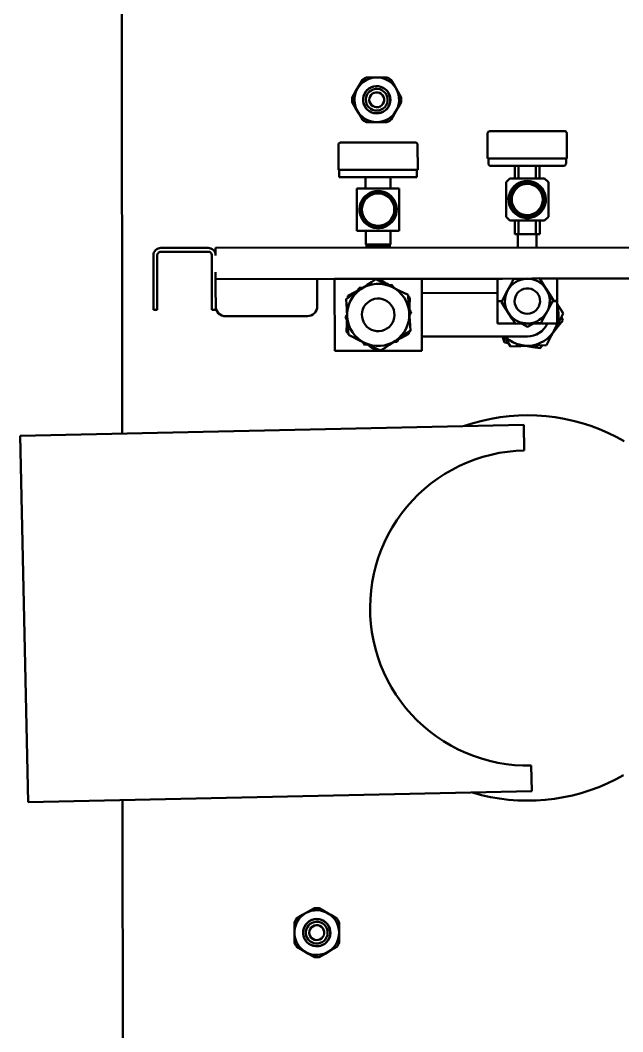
# Model space of a CAD drawing. Header units: feet. Extents: x -99009 to 3252343, y -11094690 to 9035152.
# Drawn here: x 2420277 to 2420762, y -1925168 to -1924355 of the extents above; entities that cross this region are included whole.
import ezdxf

# ---------------------------------------------------------------- set-up
doc = ezdxf.new("R2010")
doc.units = ezdxf.units.FT
doc.layers.add('1', color=1, linetype='Continuous')

# ---------------------------------------------------------------- blocks, each defined once
blk = doc.blocks.new('GG')
at = {"color": 7, "linetype": 'Continuous', "lineweight": 50}
for p, q in [((530.105, 389.475), (544.852, 389.781)), ((530.527, 369.229), (530.105, 389.475)), ((545.273, 369.536), (544.852, 389.781)), ((516.1, 385.682), (530.184, 385.682)), ((544.937, 385.682), (565.55, 385.682)), ((549.91, 384.267), (549.91, 384.417)), ((549.91, 384.417), (550.854, 384.417)), ((550.854, 384.267), (549.91, 384.267)), ((552.097, 384.417), (551.054, 384.417)), ((552.097, 384.267), (551.054, 384.267)), ((552.247, 384.117), (552.247, 382.217)), ((552.397, 382.217), (552.397, 384.117)), ((549.91, 381.917), (549.91, 382.067)), ((549.91, 382.067), (550.854, 382.067)), ((550.047, 381.917), (550.773, 381.917)), ((550.854, 381.917), (550.773, 381.917)), ((552.097, 382.067), (551.054, 382.067)), ((551.054, 381.917), (551.423, 381.917)), ((551.147, 377.132), (551.147, 381.917)), ((552.097, 381.917), (552.121, 381.917)), ((552.397, 381.917), (552.397, 349.297)), ((549.647, 378.23), (549.647, 381.517)), ((550.047, 377.83), (551.147, 377.83)), ((548.247, 373.632), (548.247, 377.132)), ((548.247, 377.132), (551.147, 377.132)), ((551.147, 373.632), (551.147, 377.132)), ((555.532, 376.945), (555.232, 376.945)), ((556.532, 376.976), (555.532, 376.976)), ((549.019, 376.656), (548.976, 376.588)), ((549.574, 376.704), (549.454, 376.619)), ((549.722, 376.637), (549.574, 376.704)), ((550.461, 376.607), (550.381, 376.609)), ((548.623, 376.031), (548.491, 375.937)), ((550.781, 376.15), (550.647, 376.212)), ((550.796, 375.988), (550.781, 376.15)), ((553.082, 376.232), (554.782, 376.232)), ((553.082, 374.532), (553.082, 376.232)), ((554.782, 376.232), (554.782, 374.532)), ((548.491, 375.937), (548.504, 375.79)), ((552.397, 375.857), (552.405, 375.857)), ((552.397, 375.819), (552.405, 375.819)), ((552.415, 375.855), (552.414, 375.857)), ((552.517, 375.855), (552.415, 375.855)), ((552.532, 375.795), (552.517, 375.795)), ((552.532, 375.882), (552.532, 374.882)), ((552.532, 375.882), (553.082, 375.882)), ((554.782, 375.882), (555.232, 375.882)), ((548.255, 375.432), (548.292, 375.361)), ((551.14, 375.333), (551.102, 375.404)), ((552.397, 375.421), (552.405, 375.421)), ((552.397, 375.343), (552.405, 375.343)), ((548.599, 374.777), (548.614, 374.615)), ((550.771, 374.734), (550.904, 374.828)), ((550.904, 374.828), (550.89, 374.975)), ((552.397, 374.946), (552.405, 374.946)), ((552.397, 374.907), (552.405, 374.907)), ((552.414, 374.907), (552.415, 374.91)), ((552.415, 374.91), (552.517, 374.91)), ((552.517, 374.97), (552.532, 374.97)), ((553.082, 374.882), (552.532, 374.882)), ((555.232, 374.882), (554.782, 374.882)), ((548.614, 374.615), (548.748, 374.553)), ((554.782, 374.532), (553.082, 374.532)), ((548.933, 374.158), (549.014, 374.155)), ((549.673, 374.128), (549.82, 374.06)), ((549.82, 374.06), (549.941, 374.146)), ((550.376, 374.108), (550.418, 374.177)), ((548.247, 373.632), (551.147, 373.632)), ((548.822, 373.632), (548.822, 370.554)), ((550.572, 370.585), (550.572, 373.632)), ((551.147, 370.48), (551.147, 373.632)), ((555.232, 373.82), (555.532, 373.82)), ((555.532, 373.789), (556.532, 373.789)), ((555.981, 370.947), (555.781, 370.947)), ((556.981, 370.979), (555.981, 370.979)), ((548.585, 370.301), (548.558, 370.145)), ((548.822, 370.39), (548.585, 370.301)), ((550.246, 370.585), (549.346, 370.585)), ((549.346, 370.385), (549.346, 369.881)), ((551.147, 370.585), (550.247, 370.585)), ((551.147, 370.385), (551.147, 369.386)), ((552.931, 369.885), (552.931, 369.735)), ((553.481, 369.885), (552.931, 369.885)), ((553.481, 370.085), (553.631, 370.235)), ((553.481, 368.685), (553.481, 370.085)), ((553.631, 370.235), (555.031, 370.235)), ((553.96, 369.928), (553.935, 369.929)), ((553.971, 369.908), (553.96, 369.928)), ((554.059, 370.001), (554.047, 369.978)), ((554.058, 369.959), (554.047, 369.978)), ((554.213, 370.032), (554.19, 370.043)), ((554.215, 370.01), (554.213, 370.032)), ((554.333, 370.058), (554.312, 370.043)), ((554.315, 370.02), (554.312, 370.043)), ((554.487, 370.025), (554.47, 370.044)), ((554.479, 370.003), (554.487, 370.025)), ((554.575, 369.972), (554.581, 369.993)), ((554.606, 369.999), (554.581, 369.993)), ((554.718, 369.889), (554.733, 369.906)), ((554.733, 369.906), (554.726, 369.93)), ((555.031, 370.235), (555.181, 370.085)), ((555.181, 370.085), (555.181, 368.685)), ((555.681, 369.885), (555.181, 369.885)), ((544.238, 369.514), (545.273, 369.536)), ((552.931, 369.76), (552.397, 369.76)), ((552.931, 369.735), (552.931, 369.035)), ((552.931, 369.735), (553.481, 369.735)), ((553.679, 369.472), (553.662, 369.454)), ((553.701, 369.468), (553.679, 369.472)), ((553.692, 369.594), (553.7, 369.57)), ((553.722, 369.566), (553.7, 369.57)), ((553.771, 369.73), (553.748, 369.72)), ((553.789, 369.717), (553.771, 369.73)), ((553.832, 369.836), (553.83, 369.811)), ((553.848, 369.798), (553.83, 369.811)), ((554.792, 369.822), (554.808, 369.839)), ((554.832, 369.834), (554.808, 369.839)), ((554.89, 369.688), (554.91, 369.697)), ((554.91, 369.697), (554.913, 369.723)), ((554.93, 369.597), (554.951, 369.606)), ((554.972, 369.592), (554.951, 369.606)), ((555.181, 369.735), (555.681, 369.735)), ((530.527, 369.229), (531.561, 369.251)), ((549.207, 369.385), (549.346, 369.144)), ((549.346, 369.363), (549.346, 368.385)), ((553.662, 369.316), (553.679, 369.297)), ((553.701, 369.302), (553.679, 369.297)), ((553.7, 369.2), (553.692, 369.176)), ((553.722, 369.204), (553.7, 369.2)), ((553.789, 369.053), (553.771, 369.04)), ((554.89, 369.082), (554.91, 369.072)), ((554.913, 369.047), (554.91, 369.072)), ((554.93, 369.173), (554.951, 369.164)), ((554.951, 369.164), (554.972, 369.178)), ((554.965, 369.435), (554.987, 369.435)), ((554.965, 369.335), (554.987, 369.335)), ((554.987, 369.435), (555.001, 369.457)), ((555.001, 369.313), (554.987, 369.335)), ((548.345, 368.878), (548.467, 368.777)), ((551.147, 368.89), (551.147, 368.385)), ((552.397, 369.01), (552.931, 369.01)), ((552.931, 369.035), (552.931, 368.885)), ((553.481, 369.035), (552.931, 369.035)), ((552.931, 368.885), (553.481, 368.885)), ((553.631, 368.535), (553.481, 368.685)), ((553.748, 369.05), (553.771, 369.04)), ((553.848, 368.972), (553.83, 368.959)), ((553.83, 368.959), (553.832, 368.934)), ((553.935, 368.841), (553.96, 368.842)), ((553.971, 368.861), (553.96, 368.842)), ((554.058, 368.811), (554.047, 368.792)), ((554.047, 368.792), (554.059, 368.77)), ((554.19, 368.727), (554.213, 368.738)), ((554.215, 368.76), (554.213, 368.738)), ((554.315, 368.75), (554.312, 368.727)), ((554.312, 368.727), (554.333, 368.712)), ((554.47, 368.726), (554.487, 368.746)), ((554.479, 368.767), (554.487, 368.746)), ((554.575, 368.798), (554.581, 368.776)), ((554.581, 368.776), (554.606, 368.771)), ((554.718, 368.881), (554.733, 368.864)), ((554.726, 368.84), (554.733, 368.864)), ((554.792, 368.948), (554.808, 368.931)), ((554.808, 368.931), (554.832, 368.935)), ((555.181, 368.685), (555.031, 368.535)), ((555.681, 369.035), (555.181, 369.035)), ((555.181, 368.885), (555.681, 368.885)), ((551.147, 365.017), (551.147, 368.29)), ((555.031, 368.535), (553.631, 368.535)), ((549.346, 368.185), (550.246, 368.185)), ((549.458, 367.959), (549.607, 368.014)), ((550.247, 368.185), (551.147, 368.185)), ((555.781, 367.822), (555.981, 367.822)), ((555.981, 367.791), (556.981, 367.791))]:
    blk.add_line(p, q, dxfattribs=at)
for points in [[(551.054, 384.417), (551.015, 384.417), (550.978, 384.417), (550.944, 384.417), (550.914, 384.417), (550.889, 384.417), (550.87, 384.417), (550.858, 384.417), (550.854, 384.417)], [(550.854, 384.267), (550.858, 384.267), (550.87, 384.267), (550.889, 384.267), (550.914, 384.267), (550.944, 384.267), (550.978, 384.267), (551.015, 384.267), (551.054, 384.267)], [(552.397, 384.117), (552.391, 384.176), (552.374, 384.232), (552.347, 384.284), (552.31, 384.329), (552.264, 384.367), (552.212, 384.395), (552.156, 384.412), (552.097, 384.417)], [(552.247, 384.117), (552.244, 384.147), (552.236, 384.175), (552.222, 384.201), (552.203, 384.223), (552.181, 384.242), (552.155, 384.256), (552.126, 384.264), (552.097, 384.267)], [(552.247, 382.217), (552.244, 382.188), (552.236, 382.16), (552.222, 382.134), (552.203, 382.111), (552.181, 382.093), (552.155, 382.079), (552.126, 382.07), (552.097, 382.067)], [(552.097, 381.917), (552.156, 381.923), (552.212, 381.94), (552.264, 381.968), (552.31, 382.005), (552.347, 382.051), (552.374, 382.103), (552.391, 382.159), (552.397, 382.217)], [(549.647, 381.517), (549.655, 381.595), (549.678, 381.67), (549.715, 381.74), (549.765, 381.8), (549.825, 381.85), (549.894, 381.887), (549.969, 381.91), (550.047, 381.917)], [(551.054, 382.067), (551.015, 382.067), (550.978, 382.067), (550.944, 382.067), (550.914, 382.067), (550.889, 382.067), (550.87, 382.067), (550.858, 382.067), (550.854, 382.067)], [(550.854, 381.917), (550.858, 381.917), (550.87, 381.917), (550.889, 381.917), (550.914, 381.917), (550.944, 381.917), (550.978, 381.917), (551.015, 381.917), (551.054, 381.917)], [(552.121, 381.917), (552.175, 381.917), (552.227, 381.917), (552.275, 381.917), (552.316, 381.917), (552.351, 381.917), (552.376, 381.917), (552.392, 381.917), (552.397, 381.917)], [(523.864, 377.975), (524.002, 378.214), (524.139, 378.451), (524.276, 378.689)], [(524.437, 378.782), (524.416, 378.772), (524.396, 378.762), (524.375, 378.751), (524.355, 378.74), (524.335, 378.728), (524.315, 378.716), (524.296, 378.703), (524.276, 378.689)], [(524.437, 378.782), (524.713, 378.782), (524.987, 378.782), (525.262, 378.782)], [(525.423, 378.689), (525.404, 378.703), (525.384, 378.716), (525.365, 378.728), (525.345, 378.74), (525.325, 378.751), (525.304, 378.762), (525.283, 378.772), (525.262, 378.782)], [(525.423, 378.689), (525.561, 378.451), (525.698, 378.214), (525.835, 377.975)], [(550.047, 377.83), (549.969, 377.837), (549.894, 377.86), (549.825, 377.897), (549.765, 377.947), (549.715, 378.008), (549.678, 378.077), (549.655, 378.152), (549.647, 378.23)], [(523.864, 377.975), (523.862, 377.952), (523.861, 377.929), (523.86, 377.906), (523.86, 377.882), (523.86, 377.859), (523.861, 377.836), (523.862, 377.813), (523.864, 377.79)], [(524.276, 377.075), (524.139, 377.314), (524.002, 377.551), (523.864, 377.79)], [(525.835, 377.79), (525.698, 377.551), (525.561, 377.314), (525.423, 377.075)], [(525.835, 377.79), (525.837, 377.813), (525.839, 377.836), (525.84, 377.859), (525.84, 377.882), (525.84, 377.906), (525.839, 377.929), (525.837, 377.952), (525.835, 377.975)], [(524.276, 377.075), (524.296, 377.062), (524.315, 377.049), (524.335, 377.037), (524.355, 377.025), (524.375, 377.014), (524.396, 377.003), (524.416, 376.992), (524.437, 376.982)], [(525.262, 376.982), (524.987, 376.982), (524.713, 376.982), (524.437, 376.982)], [(525.262, 376.982), (525.283, 376.992), (525.304, 377.003), (525.325, 377.014), (525.345, 377.025), (525.365, 377.037), (525.384, 377.049), (525.404, 377.062), (525.423, 377.075)], [(555.232, 376.945), (555.232, 376.94), (555.232, 376.918), (555.232, 376.878), (555.232, 376.822), (555.232, 376.749), (555.232, 376.661), (555.232, 376.558), (555.232, 376.442), (555.232, 376.314), (555.232, 376.176), (555.232, 376.028), (555.232, 375.873), (555.232, 375.713), (555.232, 375.548), (555.232, 375.382)], [(555.532, 376.976), (555.532, 376.976), (555.532, 376.962), (555.532, 376.93), (555.532, 376.881), (555.532, 376.815), (555.532, 376.733), (555.532, 376.636), (555.532, 376.524), (555.532, 376.4), (555.532, 376.263), (555.532, 376.117), (555.532, 375.963), (555.532, 375.802), (555.532, 375.636), (555.532, 375.467), (555.532, 375.297), (555.532, 375.129), (555.532, 374.963), (555.532, 374.802), (555.532, 374.647), (555.532, 374.501), (555.532, 374.365), (555.532, 374.241), (555.532, 374.129), (555.532, 374.031), (555.532, 373.949), (555.532, 373.883), (555.532, 373.834), (555.532, 373.803), (555.532, 373.789), (555.532, 373.789)], [(556.632, 376.876), (556.63, 376.896), (556.625, 376.914), (556.616, 376.932), (556.603, 376.947), (556.588, 376.959), (556.57, 376.969), (556.552, 376.974), (556.532, 376.976)], [(556.632, 376.876), (556.632, 376.874), (556.632, 376.856), (556.632, 376.821), (556.632, 376.77), (556.632, 376.702), (556.632, 376.619), (556.632, 376.521), (556.632, 376.409), (556.632, 376.286), (556.632, 376.152), (556.632, 376.009), (556.632, 375.859), (556.632, 375.704), (556.632, 375.544), (556.632, 375.382), (556.632, 375.221), (556.632, 375.061), (556.632, 374.905), (556.632, 374.755), (556.632, 374.612), (556.632, 374.478), (556.632, 374.355), (556.632, 374.244), (556.632, 374.146), (556.632, 374.062), (556.632, 373.995), (556.632, 373.943), (556.632, 373.908), (556.632, 373.891), (556.632, 373.888)], [(549.616, 376.63), (549.454, 376.608), (549.296, 376.566), (549.145, 376.504), (549.003, 376.422), (548.873, 376.322), (548.758, 376.207), (548.658, 376.077), (548.576, 375.936)], [(548.896, 376.583), (548.801, 376.39), (548.712, 376.21), (548.576, 375.936)], [(549.616, 376.63), (549.226, 376.604), (548.896, 376.583)], [(549.484, 376.641), (549.349, 376.645), (549.019, 376.656)], [(550.336, 376.676), (550.122, 376.663), (549.922, 376.65), (549.616, 376.63)], [(550.737, 376.076), (550.637, 376.206), (550.522, 376.322), (550.392, 376.421), (550.251, 376.503), (550.099, 376.566), (549.942, 376.608), (549.779, 376.63), (549.616, 376.63)], [(550.737, 376.076), (550.52, 376.402), (550.336, 376.676)], [(550.68, 376.196), (550.617, 376.315), (550.461, 376.607)], [(557.543, 376.006), (557.781, 376.143), (558.018, 376.28), (558.257, 376.418)], [(558.443, 376.418), (558.419, 376.42), (558.396, 376.421), (558.373, 376.422), (558.35, 376.422), (558.327, 376.422), (558.303, 376.421), (558.28, 376.42), (558.257, 376.418)], [(558.443, 376.418), (558.681, 376.28), (558.918, 376.143), (559.157, 376.006)], [(550.818, 374.829), (550.881, 374.98), (550.923, 375.138), (550.945, 375.3), (550.945, 375.464), (550.923, 375.626), (550.881, 375.784), (550.819, 375.935), (550.737, 376.076)], [(551.138, 375.476), (551.018, 375.655), (550.907, 375.822), (550.737, 376.076)], [(557.543, 376.006), (557.529, 375.986), (557.517, 375.967), (557.504, 375.947), (557.493, 375.927), (557.481, 375.907), (557.47, 375.887), (557.46, 375.866), (557.45, 375.845)], [(559.25, 375.845), (559.24, 375.866), (559.229, 375.887), (559.219, 375.907), (559.207, 375.927), (559.195, 375.947), (559.183, 375.967), (559.17, 375.986), (559.157, 376.006)], [(544.238, 369.514), (544.222, 369.851), (544.188, 370.187), (544.136, 370.521), (544.067, 370.851), (543.98, 371.177), (543.876, 371.498), (543.755, 371.813), (543.617, 372.121), (543.463, 372.422), (543.294, 372.714), (543.109, 372.996), (542.909, 373.268), (542.695, 373.529), (542.468, 373.779), (542.227, 374.015), (541.975, 374.239), (541.71, 374.449), (541.435, 374.645), (541.15, 374.825), (540.856, 374.991), (540.553, 375.14), (540.243, 375.273), (539.926, 375.39), (539.604, 375.489), (539.276, 375.571), (538.945, 375.635), (538.61, 375.682), (538.274, 375.711), (537.937, 375.722), (537.599, 375.715), (537.263, 375.69), (536.928, 375.647), (536.596, 375.586), (536.267, 375.508), (535.944, 375.413), (535.626, 375.3), (535.314, 375.171), (535.009, 375.025), (534.713, 374.863), (534.426, 374.686), (534.149, 374.493), (533.882, 374.286), (533.627, 374.066), (533.383, 373.832), (533.153, 373.585), (532.936, 373.326), (532.733, 373.057), (532.545, 372.776), (532.372, 372.487), (532.215, 372.188), (532.073, 371.881), (531.949, 371.568), (531.841, 371.248), (531.75, 370.923), (531.677, 370.593), (531.621, 370.26), (531.583, 369.925), (531.563, 369.588), (531.561, 369.251)], [(548.501, 375.826), (548.43, 375.712), (548.255, 375.432)], [(548.576, 375.936), (548.403, 375.585), (548.257, 375.289)], [(548.576, 375.936), (548.514, 375.785), (548.471, 375.627), (548.45, 375.465), (548.45, 375.301), (548.471, 375.139), (548.513, 374.981), (548.576, 374.83), (548.658, 374.688)], [(552.405, 375.857), (552.405, 375.853), (552.405, 375.849), (552.405, 375.844), (552.405, 375.839), (552.405, 375.834), (552.405, 375.829), (552.405, 375.824), (552.405, 375.819)], [(552.414, 375.857), (552.414, 375.857), (552.405, 375.857)], [(552.405, 375.819), (552.413, 375.704), (552.414, 375.597), (552.405, 375.421)], [(552.415, 375.855), (552.415, 375.846), (552.415, 375.819), (552.415, 375.775), (552.415, 375.717), (552.415, 375.645), (552.415, 375.563), (552.415, 375.475), (552.415, 375.382), (552.415, 375.29), (552.415, 375.202), (552.415, 375.12), (552.415, 375.048), (552.415, 374.99), (552.415, 374.946), (552.415, 374.919), (552.415, 374.91)], [(552.517, 374.91), (552.517, 374.919), (552.517, 374.946), (552.517, 374.99), (552.517, 375.048), (552.517, 375.12), (552.517, 375.202), (552.517, 375.29), (552.517, 375.382), (552.517, 375.475), (552.517, 375.563), (552.517, 375.645), (552.517, 375.717), (552.517, 375.775), (552.517, 375.819), (552.517, 375.846), (552.517, 375.855), (552.517, 375.855)], [(557.45, 375.02), (557.45, 375.295), (557.45, 375.569), (557.45, 375.845)], [(559.25, 375.845), (559.25, 375.569), (559.25, 375.295), (559.25, 375.02)], [(548.257, 375.289), (548.376, 375.11), (548.488, 374.943), (548.658, 374.688)], [(550.818, 374.829), (550.991, 375.18), (551.138, 375.476)], [(550.893, 374.938), (550.965, 375.052), (551.14, 375.333)], [(552.405, 375.421), (552.405, 375.411), (552.405, 375.402), (552.405, 375.392), (552.405, 375.382), (552.405, 375.373), (552.405, 375.363), (552.405, 375.353), (552.405, 375.343)], [(552.405, 375.343), (552.413, 375.228), (552.414, 375.122), (552.405, 374.946)], [(555.232, 375.382), (555.232, 375.216), (555.232, 375.052), (555.232, 374.891), (555.232, 374.737), (555.232, 374.589), (555.232, 374.45), (555.232, 374.322), (555.232, 374.206), (555.232, 374.104), (555.232, 374.015), (555.232, 373.943), (555.232, 373.886), (555.232, 373.847), (555.232, 373.825), (555.232, 373.82)], [(549.778, 374.135), (549.941, 374.156), (550.099, 374.199), (550.25, 374.261), (550.391, 374.343), (550.521, 374.442), (550.637, 374.558), (550.737, 374.688), (550.818, 374.829)], [(550.499, 374.182), (550.594, 374.374), (550.683, 374.555), (550.818, 374.829)], [(552.405, 374.946), (552.405, 374.941), (552.405, 374.936), (552.405, 374.931), (552.405, 374.925), (552.405, 374.921), (552.405, 374.916), (552.405, 374.912), (552.405, 374.907)], [(552.405, 374.907), (552.413, 374.907), (552.414, 374.907)], [(557.45, 375.02), (557.46, 374.999), (557.47, 374.978), (557.481, 374.958), (557.493, 374.937), (557.504, 374.917), (557.517, 374.898), (557.529, 374.878), (557.543, 374.859)], [(558.257, 374.447), (558.018, 374.585), (557.781, 374.721), (557.543, 374.859)], [(559.157, 374.859), (558.918, 374.721), (558.681, 374.585), (558.443, 374.447)], [(559.157, 374.859), (559.17, 374.878), (559.183, 374.898), (559.195, 374.917), (559.207, 374.937), (559.219, 374.958), (559.229, 374.978), (559.24, 374.999), (559.25, 375.02)], [(548.658, 374.688), (548.757, 374.558), (548.873, 374.443), (549.002, 374.343), (549.144, 374.261), (549.295, 374.199), (549.453, 374.157), (549.615, 374.135), (549.778, 374.135)], [(548.658, 374.688), (548.875, 374.363), (549.058, 374.088)], [(548.714, 374.568), (548.778, 374.449), (548.933, 374.158)], [(558.257, 374.447), (558.28, 374.445), (558.303, 374.443), (558.327, 374.443), (558.35, 374.442), (558.373, 374.443), (558.396, 374.443), (558.419, 374.445), (558.443, 374.447)], [(549.058, 374.088), (549.272, 374.102), (549.473, 374.115), (549.778, 374.135)], [(549.778, 374.135), (550.169, 374.16), (550.499, 374.182)], [(549.911, 374.124), (550.045, 374.12), (550.376, 374.108)], [(556.532, 373.789), (556.552, 373.79), (556.57, 373.796), (556.588, 373.805), (556.603, 373.818), (556.616, 373.833), (556.625, 373.85), (556.63, 373.869), (556.632, 373.888)], [(530.477, 371.61), (530.379, 371.254), (530.298, 370.893), (530.235, 370.529), (530.189, 370.163), (530.161, 369.794), (530.15, 369.425), (530.157, 369.056), (530.181, 368.687), (530.223, 368.32), (530.282, 367.955), (530.359, 367.594), (530.453, 367.237), (530.564, 366.884), (530.691, 366.537), (530.835, 366.197), (530.994, 365.864), (531.17, 365.539)], [(544.606, 365.498), (544.784, 365.822), (544.945, 366.154), (545.091, 366.494), (545.221, 366.84), (545.334, 367.191), (545.43, 367.548), (545.508, 367.909), (545.57, 368.273), (545.614, 368.64), (545.641, 369.009), (545.65, 369.378), (545.641, 369.747), (545.615, 370.116), (545.571, 370.483), (545.51, 370.847), (545.432, 371.208), (545.336, 371.565), (545.224, 371.917)], [(555.781, 370.947), (555.762, 370.946), (555.743, 370.94), (555.726, 370.931), (555.711, 370.918), (555.698, 370.903), (555.689, 370.886), (555.683, 370.867), (555.681, 370.848)], [(555.681, 370.848), (555.681, 370.843), (555.681, 370.82), (555.681, 370.781), (555.681, 370.724), (555.681, 370.651), (555.681, 370.564), (555.681, 370.461), (555.681, 370.346), (555.681, 370.218), (555.681, 370.081), (555.681, 369.935), (555.681, 369.783), (555.681, 369.626), (555.681, 369.466), (555.681, 369.305), (555.681, 369.144), (555.681, 368.987), (555.681, 368.835), (555.681, 368.689), (555.681, 368.552), (555.681, 368.424), (555.681, 368.309), (555.681, 368.207), (555.681, 368.118), (555.681, 368.046), (555.681, 367.989), (555.681, 367.949), (555.681, 367.928), (555.681, 367.923)], [(555.981, 370.979), (555.981, 370.978), (555.981, 370.965), (555.981, 370.933), (555.981, 370.884), (555.981, 370.818), (555.981, 370.736), (555.981, 370.639), (555.981, 370.527), (555.981, 370.402), (555.981, 370.266), (555.981, 370.12), (555.981, 369.965), (555.981, 369.804), (555.981, 369.639), (555.981, 369.47), (555.981, 369.3), (555.981, 369.132), (555.981, 368.966), (555.981, 368.805), (555.981, 368.65), (555.981, 368.504), (555.981, 368.368), (555.981, 368.243), (555.981, 368.132), (555.981, 368.034), (555.981, 367.952), (555.981, 367.886), (555.981, 367.837), (555.981, 367.805), (555.981, 367.792), (555.981, 367.791)], [(557.081, 370.879), (557.079, 370.898), (557.074, 370.917), (557.064, 370.934), (557.052, 370.95), (557.037, 370.962), (557.019, 370.971), (557.001, 370.977), (556.981, 370.979)], [(557.081, 370.879), (557.081, 370.876), (557.081, 370.859), (557.081, 370.824), (557.081, 370.773), (557.081, 370.705), (557.081, 370.621), (557.081, 370.523), (557.081, 370.412), (557.081, 370.289), (557.081, 370.155), (557.081, 370.012), (557.081, 369.862), (557.081, 369.706), (557.081, 369.547), (557.081, 369.385), (557.081, 369.223), (557.081, 369.064), (557.081, 368.908), (557.081, 368.758), (557.081, 368.615), (557.081, 368.481), (557.081, 368.358), (557.081, 368.247), (557.081, 368.149), (557.081, 368.065), (557.081, 367.997), (557.081, 367.946), (557.081, 367.911), (557.081, 367.893), (557.081, 367.891)], [(548.822, 370.31), (548.704, 370.236), (548.423, 370.061)], [(548.822, 370.275), (548.784, 370.235), (548.68, 370.109), (548.594, 369.97), (548.527, 369.821), (548.479, 369.664), (548.453, 369.503), (548.448, 369.339)], [(548.822, 370.554), (548.822, 370.359), (548.822, 370.18), (548.822, 370.017), (548.822, 369.871), (548.822, 369.744), (548.822, 369.634), (548.822, 369.544), (548.822, 369.474), (548.822, 369.423), (548.822, 369.393), (548.822, 369.382)], [(549.346, 370.585), (549.346, 370.581), (549.346, 370.57), (549.346, 370.551), (549.346, 370.527), (549.346, 370.496), (549.346, 370.462), (549.346, 370.424), (549.346, 370.385)], [(550.196, 370.423), (549.945, 370.261), (549.759, 370.142)], [(550.205, 370.424), (549.952, 370.264), (549.766, 370.146)], [(550.665, 370.182), (550.558, 370.229), (550.445, 370.263), (550.328, 370.281), (550.211, 370.284), (550.093, 370.272), (549.979, 370.244), (549.869, 370.202), (549.766, 370.146)], [(550.665, 370.182), (550.416, 370.313), (550.205, 370.424)], [(550.246, 370.402), (550.246, 370.424), (550.246, 370.462), (550.246, 370.496), (550.246, 370.527), (550.246, 370.551), (550.246, 370.57), (550.246, 370.581), (550.246, 370.585)], [(550.247, 370.585), (550.247, 370.581), (550.247, 370.57), (550.247, 370.551), (550.247, 370.527), (550.247, 370.496), (550.247, 370.462), (550.247, 370.424), (550.247, 370.402)], [(551.147, 370.385), (551.147, 370.397), (551.147, 370.41), (551.147, 370.422), (551.147, 370.434), (551.147, 370.446), (551.147, 370.458), (551.147, 370.469), (551.147, 370.48)], [(548.423, 370.061), (548.431, 369.846), (548.437, 369.646), (548.448, 369.339)], [(549.766, 370.146), (549.528, 369.996), (549.326, 369.869)], [(549.326, 369.869), (549.338, 369.57), (549.347, 369.349)], [(549.766, 370.146), (549.67, 370.077), (549.585, 369.996), (549.511, 369.904), (549.45, 369.804), (549.402, 369.696), (549.368, 369.583), (549.35, 369.467), (549.347, 369.349)], [(551.146, 369.421), (551.133, 369.538), (551.106, 369.652), (551.064, 369.762), (551.007, 369.865), (550.938, 369.961), (550.857, 370.046), (550.765, 370.12), (550.665, 370.182)], [(551.125, 369.94), (550.86, 370.079), (550.665, 370.182)], [(551.146, 369.421), (551.134, 369.702), (551.125, 369.94)], [(553.946, 369.91), (553.933, 369.9), (553.92, 369.89), (553.908, 369.88), (553.896, 369.869), (553.884, 369.858), (553.872, 369.847), (553.861, 369.835), (553.85, 369.823)], [(553.935, 369.929), (553.949, 369.939), (553.964, 369.949), (553.979, 369.959), (553.995, 369.968), (554.011, 369.977), (554.027, 369.985), (554.042, 369.993), (554.059, 370.001)], [(553.946, 369.91), (553.94, 369.92), (553.935, 369.929)], [(553.971, 369.908), (553.968, 369.909), (553.965, 369.909), (553.962, 369.909), (553.958, 369.909), (553.955, 369.909), (553.952, 369.909), (553.949, 369.91), (553.946, 369.91)], [(554.047, 369.978), (554.035, 369.973), (554.024, 369.967), (554.013, 369.961), (554.002, 369.955), (553.992, 369.948), (553.981, 369.942), (553.97, 369.935), (553.96, 369.928)], [(554.058, 369.959), (554.047, 369.953), (554.035, 369.947), (554.024, 369.941), (554.013, 369.935), (554.003, 369.929), (553.992, 369.922), (553.982, 369.916), (553.971, 369.908)], [(554.07, 369.981), (554.068, 369.978), (554.067, 369.975), (554.065, 369.973), (554.064, 369.97), (554.062, 369.967), (554.061, 369.964), (554.059, 369.961), (554.058, 369.959)], [(554.059, 370.001), (554.065, 369.99), (554.07, 369.981)], [(554.193, 370.021), (554.177, 370.017), (554.161, 370.013), (554.146, 370.009), (554.13, 370.004), (554.115, 369.999), (554.1, 369.993), (554.085, 369.987), (554.07, 369.981)], [(554.19, 370.043), (554.207, 370.047), (554.225, 370.05), (554.243, 370.052), (554.261, 370.054), (554.279, 370.056), (554.297, 370.057), (554.315, 370.058), (554.333, 370.058)], [(554.193, 370.021), (554.191, 370.033), (554.19, 370.043)], [(554.215, 370.01), (554.212, 370.011), (554.21, 370.013), (554.207, 370.014), (554.204, 370.015), (554.201, 370.017), (554.198, 370.018), (554.195, 370.02), (554.193, 370.021)], [(554.312, 370.043), (554.3, 370.042), (554.288, 370.041), (554.275, 370.041), (554.263, 370.039), (554.25, 370.038), (554.238, 370.036), (554.225, 370.034), (554.213, 370.032)], [(554.315, 370.02), (554.302, 370.02), (554.29, 370.019), (554.277, 370.018), (554.265, 370.017), (554.252, 370.015), (554.24, 370.014), (554.228, 370.012), (554.215, 370.01)], [(554.335, 370.036), (554.332, 370.034), (554.33, 370.032), (554.327, 370.03), (554.325, 370.028), (554.322, 370.026), (554.32, 370.024), (554.317, 370.022), (554.315, 370.02)], [(554.333, 370.058), (554.334, 370.046), (554.335, 370.036)], [(554.463, 370.022), (554.447, 370.026), (554.431, 370.028), (554.415, 370.031), (554.399, 370.032), (554.383, 370.034), (554.367, 370.035), (554.351, 370.036), (554.335, 370.036)], [(554.463, 370.022), (554.467, 370.034), (554.47, 370.044)], [(554.479, 370.003), (554.477, 370.005), (554.475, 370.008), (554.473, 370.01), (554.471, 370.013), (554.469, 370.015), (554.467, 370.017), (554.465, 370.02), (554.463, 370.022)], [(554.47, 370.044), (554.487, 370.04), (554.505, 370.035), (554.522, 370.031), (554.539, 370.025), (554.556, 370.019), (554.573, 370.013), (554.59, 370.007), (554.606, 369.999)], [(554.575, 369.972), (554.563, 369.977), (554.551, 369.981), (554.539, 369.985), (554.528, 369.989), (554.516, 369.993), (554.504, 369.997), (554.492, 370), (554.479, 370.003)], [(554.581, 369.993), (554.57, 369.998), (554.558, 370.003), (554.547, 370.007), (554.535, 370.011), (554.523, 370.015), (554.511, 370.018), (554.499, 370.021), (554.487, 370.025)], [(554.599, 369.978), (554.596, 369.978), (554.593, 369.977), (554.59, 369.976), (554.587, 369.975), (554.584, 369.974), (554.581, 369.974), (554.578, 369.973), (554.575, 369.972)], [(554.606, 369.999), (554.602, 369.987), (554.599, 369.978)], [(554.711, 369.914), (554.698, 369.923), (554.684, 369.932), (554.671, 369.941), (554.657, 369.949), (554.643, 369.957), (554.628, 369.964), (554.614, 369.972), (554.599, 369.978)], [(554.711, 369.914), (554.719, 369.923), (554.726, 369.93)], [(554.718, 369.889), (554.717, 369.892), (554.716, 369.895), (554.715, 369.898), (554.714, 369.901), (554.714, 369.905), (554.713, 369.908), (554.712, 369.911), (554.711, 369.914)], [(554.792, 369.822), (554.784, 369.831), (554.775, 369.84), (554.766, 369.849), (554.756, 369.857), (554.747, 369.865), (554.737, 369.874), (554.728, 369.882), (554.718, 369.889)], [(554.726, 369.93), (554.74, 369.919), (554.754, 369.908), (554.768, 369.897), (554.781, 369.885), (554.795, 369.873), (554.808, 369.86), (554.82, 369.847), (554.832, 369.834)], [(554.808, 369.839), (554.799, 369.848), (554.79, 369.857), (554.781, 369.865), (554.772, 369.874), (554.762, 369.882), (554.753, 369.89), (554.743, 369.898), (554.733, 369.906)], [(548.444, 369.466), (548.393, 369.165), (548.345, 368.878)], [(549.335, 369.606), (549.326, 369.591), (549.207, 369.385)], [(553.662, 369.454), (553.664, 369.472), (553.666, 369.49), (553.669, 369.507), (553.673, 369.525), (553.677, 369.542), (553.681, 369.56), (553.686, 369.577), (553.692, 369.594)], [(553.7, 369.57), (553.697, 369.558), (553.693, 369.546), (553.69, 369.534), (553.688, 369.522), (553.685, 369.509), (553.683, 369.497), (553.681, 369.485), (553.679, 369.472)], [(553.701, 369.468), (553.699, 369.465), (553.697, 369.463), (553.695, 369.461), (553.692, 369.459), (553.69, 369.457), (553.688, 369.454), (553.686, 369.452), (553.684, 369.449)], [(553.692, 369.594), (553.704, 369.592), (553.713, 369.59)], [(553.722, 369.566), (553.719, 369.554), (553.715, 369.542), (553.713, 369.529), (553.71, 369.517), (553.707, 369.505), (553.705, 369.493), (553.703, 369.48), (553.701, 369.468)], [(553.766, 369.707), (553.758, 369.693), (553.75, 369.679), (553.743, 369.664), (553.737, 369.65), (553.73, 369.635), (553.724, 369.62), (553.719, 369.605), (553.713, 369.59)], [(553.713, 369.59), (553.714, 369.586), (553.715, 369.584), (553.716, 369.581), (553.718, 369.578), (553.719, 369.575), (553.72, 369.572), (553.721, 369.569), (553.722, 369.566)], [(553.748, 369.72), (553.757, 369.736), (553.767, 369.751), (553.776, 369.766), (553.787, 369.78), (553.798, 369.795), (553.809, 369.809), (553.82, 369.823), (553.832, 369.836)], [(553.766, 369.707), (553.756, 369.714), (553.748, 369.72)], [(553.789, 369.717), (553.786, 369.716), (553.783, 369.714), (553.781, 369.713), (553.777, 369.712), (553.775, 369.711), (553.772, 369.71), (553.769, 369.709), (553.766, 369.707)], [(553.83, 369.811), (553.822, 369.802), (553.814, 369.792), (553.806, 369.782), (553.799, 369.772), (553.792, 369.762), (553.785, 369.751), (553.778, 369.741), (553.771, 369.73)], [(553.848, 369.798), (553.84, 369.788), (553.832, 369.778), (553.825, 369.768), (553.817, 369.759), (553.81, 369.748), (553.803, 369.738), (553.796, 369.727), (553.789, 369.717)], [(553.832, 369.836), (553.842, 369.829), (553.85, 369.823)], [(553.85, 369.823), (553.85, 369.82), (553.849, 369.817), (553.849, 369.814), (553.849, 369.81), (553.849, 369.807), (553.849, 369.804), (553.848, 369.801), (553.848, 369.798)], [(554.817, 369.818), (554.814, 369.818), (554.811, 369.819), (554.808, 369.82), (554.805, 369.82), (554.802, 369.821), (554.799, 369.821), (554.796, 369.822), (554.792, 369.822)], [(554.832, 369.834), (554.824, 369.825), (554.817, 369.818)], [(554.893, 369.713), (554.885, 369.727), (554.876, 369.741), (554.867, 369.755), (554.858, 369.768), (554.848, 369.781), (554.838, 369.793), (554.828, 369.806), (554.817, 369.818)], [(554.89, 369.688), (554.89, 369.691), (554.89, 369.695), (554.891, 369.698), (554.892, 369.701), (554.892, 369.704), (554.893, 369.707), (554.893, 369.711), (554.893, 369.713)], [(554.93, 369.597), (554.926, 369.609), (554.922, 369.62), (554.917, 369.632), (554.912, 369.644), (554.907, 369.655), (554.901, 369.666), (554.895, 369.677), (554.89, 369.688)], [(554.893, 369.713), (554.905, 369.719), (554.913, 369.723)], [(554.951, 369.606), (554.947, 369.618), (554.942, 369.63), (554.937, 369.641), (554.932, 369.653), (554.927, 369.664), (554.922, 369.675), (554.916, 369.687), (554.91, 369.697)], [(554.913, 369.723), (554.922, 369.707), (554.931, 369.691), (554.938, 369.675), (554.946, 369.659), (554.953, 369.642), (554.96, 369.626), (554.966, 369.609), (554.972, 369.592)], [(554.951, 369.583), (554.949, 369.585), (554.946, 369.586), (554.944, 369.588), (554.941, 369.59), (554.938, 369.592), (554.936, 369.593), (554.933, 369.595), (554.93, 369.597)], [(554.972, 369.592), (554.96, 369.587), (554.951, 369.583)], [(554.978, 369.457), (554.976, 369.472), (554.974, 369.489), (554.971, 369.505), (554.968, 369.52), (554.965, 369.536), (554.961, 369.552), (554.956, 369.567), (554.951, 369.583)], [(548.448, 369.339), (548.464, 369.177), (548.502, 369.018), (548.56, 368.865), (548.637, 368.721), (548.732, 368.588), (548.844, 368.469), (548.971, 368.365), (549.11, 368.279)], [(548.448, 369.339), (548.461, 368.949), (548.473, 368.618)], [(549.346, 368.581), (549.334, 368.586), (549.224, 368.646), (549.124, 368.721), (549.036, 368.809), (548.961, 368.909), (548.901, 369.019), (548.858, 369.136), (548.831, 369.258), (548.822, 369.382)], [(549.347, 369.349), (549.359, 369.232), (549.387, 369.118), (549.429, 369.008), (549.485, 368.904), (549.555, 368.809), (549.635, 368.724), (549.727, 368.65), (549.827, 368.588)], [(549.347, 369.349), (549.358, 369.068), (549.368, 368.83)], [(550.727, 368.624), (550.822, 368.693), (550.907, 368.774), (550.981, 368.866), (551.043, 368.966), (551.091, 369.074), (551.124, 369.187), (551.143, 369.303), (551.146, 369.421)], [(551.166, 368.902), (551.154, 369.2), (551.146, 369.421)], [(553.684, 369.449), (553.671, 369.452), (553.662, 369.454)], [(553.662, 369.316), (553.674, 369.319), (553.684, 369.32)], [(553.692, 369.176), (553.686, 369.193), (553.681, 369.21), (553.677, 369.228), (553.673, 369.245), (553.669, 369.263), (553.666, 369.281), (553.664, 369.298), (553.662, 369.316)], [(553.679, 369.297), (553.681, 369.285), (553.683, 369.273), (553.685, 369.26), (553.688, 369.248), (553.69, 369.236), (553.693, 369.224), (553.697, 369.212), (553.7, 369.2)], [(553.684, 369.449), (553.682, 369.434), (553.681, 369.417), (553.68, 369.401), (553.68, 369.385), (553.68, 369.369), (553.681, 369.352), (553.682, 369.337), (553.684, 369.32)], [(553.684, 369.32), (553.686, 369.318), (553.688, 369.316), (553.69, 369.314), (553.692, 369.311), (553.695, 369.309), (553.697, 369.307), (553.699, 369.305), (553.701, 369.302)], [(553.713, 369.181), (553.701, 369.178), (553.692, 369.176)], [(553.701, 369.302), (553.703, 369.29), (553.705, 369.277), (553.707, 369.265), (553.71, 369.253), (553.713, 369.241), (553.715, 369.229), (553.719, 369.216), (553.722, 369.204)], [(553.722, 369.204), (553.721, 369.201), (553.72, 369.198), (553.719, 369.195), (553.718, 369.192), (553.716, 369.189), (553.715, 369.186), (553.714, 369.184), (553.713, 369.181)], [(553.713, 369.181), (553.719, 369.165), (553.724, 369.15), (553.73, 369.135), (553.737, 369.12), (553.743, 369.106), (553.75, 369.091), (553.758, 369.077), (553.766, 369.062)], [(553.748, 369.05), (553.758, 369.057), (553.766, 369.062)], [(553.766, 369.062), (553.769, 369.061), (553.772, 369.06), (553.775, 369.059), (553.777, 369.058), (553.781, 369.056), (553.783, 369.055), (553.786, 369.054), (553.789, 369.053)], [(553.789, 369.053), (553.796, 369.042), (553.803, 369.032), (553.81, 369.022), (553.817, 369.012), (553.825, 369.001), (553.832, 368.992), (553.84, 368.982), (553.848, 368.972)], [(554.817, 368.952), (554.828, 368.964), (554.838, 368.977), (554.848, 368.989), (554.858, 369.002), (554.867, 369.016), (554.876, 369.029), (554.885, 369.043), (554.893, 369.056)], [(554.89, 369.082), (554.895, 369.093), (554.901, 369.104), (554.907, 369.115), (554.912, 369.127), (554.917, 369.138), (554.922, 369.15), (554.926, 369.161), (554.93, 369.173)], [(554.893, 369.056), (554.893, 369.06), (554.893, 369.063), (554.892, 369.066), (554.892, 369.069), (554.891, 369.072), (554.89, 369.075), (554.89, 369.078), (554.89, 369.082)], [(554.913, 369.047), (554.902, 369.053), (554.893, 369.056)], [(554.91, 369.072), (554.916, 369.084), (554.922, 369.095), (554.927, 369.106), (554.932, 369.118), (554.937, 369.129), (554.942, 369.14), (554.947, 369.152), (554.951, 369.164)], [(554.972, 369.178), (554.966, 369.161), (554.96, 369.144), (554.953, 369.128), (554.946, 369.111), (554.938, 369.095), (554.931, 369.079), (554.922, 369.063), (554.913, 369.047)], [(554.93, 369.173), (554.933, 369.175), (554.936, 369.176), (554.938, 369.178), (554.941, 369.18), (554.944, 369.182), (554.946, 369.184), (554.949, 369.185), (554.951, 369.187)], [(554.951, 369.187), (554.956, 369.203), (554.961, 369.218), (554.965, 369.234), (554.968, 369.249), (554.971, 369.266), (554.974, 369.282), (554.976, 369.297), (554.978, 369.314)], [(554.951, 369.187), (554.963, 369.182), (554.972, 369.178)], [(554.965, 369.435), (554.966, 369.438), (554.968, 369.44), (554.97, 369.443), (554.972, 369.446), (554.973, 369.448), (554.975, 369.451), (554.977, 369.454), (554.978, 369.457)], [(554.965, 369.335), (554.966, 369.348), (554.966, 369.36), (554.967, 369.373), (554.967, 369.385), (554.967, 369.398), (554.966, 369.41), (554.966, 369.423), (554.965, 369.435)], [(554.978, 369.314), (554.977, 369.316), (554.975, 369.319), (554.973, 369.321), (554.972, 369.324), (554.97, 369.327), (554.968, 369.33), (554.966, 369.332), (554.965, 369.335)], [(554.978, 369.457), (554.991, 369.457), (555.001, 369.457)], [(555.001, 369.313), (554.988, 369.313), (554.978, 369.314)], [(554.987, 369.335), (554.988, 369.348), (554.989, 369.36), (554.989, 369.373), (554.989, 369.385), (554.989, 369.398), (554.989, 369.41), (554.988, 369.423), (554.987, 369.435)], [(555.001, 369.457), (555.002, 369.439), (555.003, 369.421), (555.004, 369.403), (555.004, 369.385), (555.004, 369.367), (555.003, 369.349), (555.002, 369.331), (555.001, 369.313)], [(549.368, 368.83), (549.632, 368.691), (549.827, 368.588)], [(550.727, 368.624), (550.965, 368.774), (551.166, 368.902)], [(553.832, 368.934), (553.82, 368.947), (553.809, 368.961), (553.798, 368.975), (553.787, 368.989), (553.776, 369.004), (553.767, 369.019), (553.757, 369.034), (553.748, 369.05)], [(553.771, 369.04), (553.778, 369.029), (553.785, 369.019), (553.792, 369.009), (553.799, 368.998), (553.806, 368.988), (553.814, 368.978), (553.822, 368.969), (553.83, 368.959)], [(553.85, 368.947), (553.84, 368.939), (553.832, 368.934)], [(553.848, 368.972), (553.848, 368.969), (553.849, 368.966), (553.849, 368.963), (553.849, 368.959), (553.849, 368.956), (553.849, 368.953), (553.85, 368.95), (553.85, 368.947)], [(553.85, 368.947), (553.861, 368.935), (553.872, 368.924), (553.884, 368.912), (553.896, 368.901), (553.908, 368.891), (553.92, 368.88), (553.933, 368.87), (553.946, 368.86)], [(553.935, 368.841), (553.941, 368.852), (553.946, 368.86)], [(554.059, 368.77), (554.042, 368.777), (554.027, 368.785), (554.011, 368.793), (553.995, 368.802), (553.979, 368.811), (553.964, 368.821), (553.949, 368.831), (553.935, 368.841)], [(553.946, 368.86), (553.949, 368.86), (553.952, 368.861), (553.955, 368.861), (553.958, 368.861), (553.962, 368.861), (553.965, 368.861), (553.968, 368.861), (553.971, 368.861)], [(553.96, 368.842), (553.97, 368.835), (553.981, 368.828), (553.992, 368.822), (554.002, 368.815), (554.013, 368.809), (554.024, 368.803), (554.035, 368.797), (554.047, 368.792)], [(553.971, 368.861), (553.982, 368.854), (553.992, 368.848), (554.003, 368.841), (554.013, 368.835), (554.024, 368.829), (554.035, 368.823), (554.047, 368.817), (554.058, 368.811)], [(554.058, 368.811), (554.059, 368.808), (554.061, 368.806), (554.062, 368.803), (554.064, 368.8), (554.065, 368.797), (554.067, 368.794), (554.068, 368.792), (554.07, 368.789)], [(554.07, 368.789), (554.064, 368.778), (554.059, 368.77)], [(554.07, 368.789), (554.085, 368.782), (554.1, 368.777), (554.115, 368.771), (554.13, 368.766), (554.146, 368.761), (554.161, 368.757), (554.177, 368.753), (554.193, 368.749)], [(554.19, 368.727), (554.192, 368.739), (554.193, 368.749)], [(554.333, 368.712), (554.315, 368.712), (554.297, 368.713), (554.279, 368.714), (554.261, 368.716), (554.243, 368.718), (554.225, 368.72), (554.207, 368.723), (554.19, 368.727)], [(554.193, 368.749), (554.195, 368.75), (554.198, 368.752), (554.201, 368.753), (554.204, 368.755), (554.207, 368.756), (554.21, 368.757), (554.212, 368.759), (554.215, 368.76)], [(554.213, 368.738), (554.225, 368.735), (554.238, 368.734), (554.25, 368.732), (554.263, 368.731), (554.275, 368.729), (554.288, 368.728), (554.3, 368.728), (554.312, 368.727)], [(554.215, 368.76), (554.228, 368.758), (554.24, 368.756), (554.252, 368.755), (554.265, 368.753), (554.277, 368.752), (554.29, 368.751), (554.302, 368.75), (554.315, 368.75)], [(554.315, 368.75), (554.317, 368.748), (554.32, 368.746), (554.322, 368.744), (554.325, 368.742), (554.327, 368.74), (554.33, 368.738), (554.332, 368.736), (554.335, 368.734)], [(554.335, 368.734), (554.333, 368.722), (554.333, 368.712)], [(554.335, 368.734), (554.351, 368.734), (554.367, 368.735), (554.383, 368.736), (554.399, 368.738), (554.415, 368.739), (554.431, 368.742), (554.447, 368.744), (554.463, 368.747)], [(554.463, 368.747), (554.465, 368.75), (554.467, 368.752), (554.469, 368.755), (554.471, 368.757), (554.473, 368.76), (554.475, 368.762), (554.477, 368.765), (554.479, 368.767)], [(554.47, 368.726), (554.466, 368.738), (554.463, 368.747)], [(554.606, 368.771), (554.59, 368.764), (554.573, 368.757), (554.556, 368.751), (554.539, 368.745), (554.522, 368.74), (554.505, 368.735), (554.487, 368.731), (554.47, 368.726)], [(554.479, 368.767), (554.492, 368.77), (554.504, 368.774), (554.516, 368.777), (554.528, 368.781), (554.539, 368.785), (554.551, 368.789), (554.563, 368.793), (554.575, 368.798)], [(554.487, 368.746), (554.499, 368.749), (554.511, 368.752), (554.523, 368.756), (554.535, 368.759), (554.547, 368.763), (554.558, 368.768), (554.57, 368.772), (554.581, 368.776)], [(554.575, 368.798), (554.578, 368.797), (554.581, 368.797), (554.584, 368.796), (554.587, 368.795), (554.59, 368.794), (554.593, 368.793), (554.596, 368.793), (554.599, 368.792)], [(554.599, 368.792), (554.614, 368.799), (554.628, 368.806), (554.643, 368.813), (554.657, 368.821), (554.671, 368.829), (554.684, 368.838), (554.698, 368.847), (554.711, 368.856)], [(554.599, 368.792), (554.603, 368.78), (554.606, 368.771)], [(554.711, 368.856), (554.712, 368.859), (554.713, 368.862), (554.714, 368.865), (554.714, 368.868), (554.715, 368.872), (554.716, 368.875), (554.717, 368.878), (554.718, 368.881)], [(554.726, 368.84), (554.718, 368.849), (554.711, 368.856)], [(554.718, 368.881), (554.728, 368.889), (554.737, 368.896), (554.747, 368.904), (554.756, 368.913), (554.766, 368.921), (554.775, 368.93), (554.784, 368.939), (554.792, 368.948)], [(554.832, 368.935), (554.82, 368.922), (554.808, 368.91), (554.795, 368.897), (554.781, 368.885), (554.768, 368.873), (554.754, 368.861), (554.74, 368.85), (554.726, 368.84)], [(554.733, 368.864), (554.743, 368.872), (554.753, 368.88), (554.762, 368.888), (554.772, 368.896), (554.781, 368.904), (554.79, 368.913), (554.799, 368.922), (554.808, 368.931)], [(554.792, 368.948), (554.796, 368.948), (554.799, 368.949), (554.802, 368.949), (554.805, 368.95), (554.808, 368.95), (554.811, 368.951), (554.814, 368.951), (554.817, 368.952)], [(554.817, 368.952), (554.826, 368.943), (554.832, 368.935)], [(548.473, 368.618), (548.662, 368.517), (548.84, 368.423), (549.11, 368.279)], [(548.998, 368.338), (549.233, 368.144), (549.458, 367.959)], [(549.11, 368.279), (549.259, 368.212), (549.415, 368.165), (549.577, 368.138), (549.74, 368.133), (549.903, 368.149), (550.056, 368.185)], [(549.11, 368.279), (549.455, 368.095), (549.747, 367.94)], [(549.346, 368.385), (549.346, 368.346), (549.346, 368.309), (549.346, 368.274), (549.346, 368.244), (549.346, 368.219), (549.346, 368.2), (549.346, 368.189), (549.346, 368.185)], [(549.827, 368.588), (549.935, 368.54), (550.048, 368.507), (550.164, 368.489), (550.282, 368.486), (550.399, 368.498), (550.514, 368.526), (550.623, 368.568), (550.727, 368.624)], [(549.827, 368.588), (550.077, 368.457), (550.287, 368.347)], [(550.246, 368.185), (550.246, 368.189), (550.246, 368.2), (550.246, 368.219), (550.246, 368.244), (550.246, 368.274), (550.246, 368.309), (550.246, 368.346), (550.246, 368.368)], [(550.247, 368.367), (550.247, 368.346), (550.247, 368.309), (550.247, 368.274), (550.247, 368.244), (550.247, 368.219), (550.247, 368.2), (550.247, 368.189), (550.247, 368.185)], [(550.287, 368.347), (550.54, 368.506), (550.727, 368.624)], [(550.297, 368.347), (550.548, 368.509), (550.734, 368.628)], [(551.147, 368.29), (551.147, 368.301), (551.147, 368.312), (551.147, 368.324), (551.147, 368.336), (551.147, 368.348), (551.147, 368.36), (551.147, 368.372), (551.147, 368.385)], [(549.747, 367.94), (549.929, 368.053), (550.099, 368.16), (550.14, 368.185)], [(555.681, 367.923), (555.683, 367.903), (555.689, 367.884), (555.698, 367.867), (555.711, 367.852), (555.726, 367.839), (555.743, 367.83), (555.762, 367.825), (555.781, 367.822)], [(556.981, 367.791), (557.001, 367.793), (557.019, 367.799), (557.037, 367.808), (557.052, 367.82), (557.064, 367.836), (557.074, 367.853), (557.079, 367.872), (557.081, 367.891)]]:
    blk.add_lwpolyline(points, dxfattribs=at)
for points in [[(524.85, 376.983), (524.975, 376.992), (525.098, 377.018), (525.215, 377.061), (525.326, 377.12), (525.428, 377.193), (525.518, 377.28), (525.595, 377.379), (525.658, 377.488), (525.705, 377.604), (525.735, 377.726), (525.749, 377.851), (525.744, 377.976), (525.722, 378.1), (525.684, 378.219), (525.629, 378.332), (525.558, 378.436), (525.474, 378.529), (525.378, 378.61), (525.272, 378.677), (525.157, 378.728), (525.037, 378.762), (524.912, 378.78), (524.787, 378.78), (524.663, 378.762), (524.542, 378.728), (524.427, 378.677), (524.321, 378.61), (524.225, 378.529), (524.141, 378.436), (524.071, 378.332), (524.016, 378.219), (523.977, 378.1), (523.955, 377.976), (523.951, 377.851), (523.964, 377.726), (523.994, 377.604), (524.041, 377.488), (524.104, 377.379), (524.181, 377.28), (524.271, 377.193), (524.373, 377.12), (524.484, 377.061), (524.602, 377.018), (524.724, 376.992)], [(525.4, 377.882), (525.391, 377.784), (525.365, 377.689), (525.322, 377.6), (525.264, 377.52), (525.193, 377.452), (525.11, 377.398), (525.02, 377.359), (524.924, 377.337), (524.825, 377.333), (524.727, 377.346), (524.634, 377.376), (524.547, 377.423), (524.47, 377.485), (524.405, 377.559), (524.354, 377.644), (524.319, 377.736), (524.302, 377.833), (524.302, 377.932), (524.319, 378.029), (524.354, 378.121), (524.405, 378.206), (524.47, 378.28), (524.547, 378.341), (524.634, 378.388), (524.727, 378.419), (524.825, 378.432), (524.924, 378.427), (525.02, 378.405), (525.11, 378.367), (525.193, 378.312), (525.264, 378.244), (525.322, 378.165), (525.365, 378.076), (525.391, 377.981)], [(525.053, 377.377), (524.959, 377.349), (524.862, 377.338), (524.765, 377.344), (524.67, 377.368), (524.581, 377.408), (524.501, 377.464), (524.432, 377.533), (524.376, 377.613), (524.336, 377.702), (524.312, 377.797), (524.305, 377.894), (524.316, 377.991), (524.344, 378.085), (524.388, 378.172), (524.447, 378.25), (524.519, 378.316), (524.602, 378.368), (524.693, 378.404), (524.788, 378.424), (524.886, 378.426), (524.983, 378.411), (525.075, 378.379), (525.16, 378.33), (525.235, 378.268), (525.298, 378.193), (525.346, 378.108), (525.378, 378.016), (525.394, 377.919), (525.392, 377.822), (525.372, 377.726), (525.335, 377.635), (525.284, 377.552), (525.218, 377.48), (525.14, 377.421)], [(525.013, 377.476), (525.091, 377.518), (525.16, 377.574), (525.215, 377.642), (525.256, 377.721), (525.281, 377.806), (525.287, 377.894), (525.276, 377.982), (525.247, 378.066), (525.202, 378.142), (525.142, 378.208), (525.071, 378.26), (524.99, 378.297), (524.904, 378.317), (524.816, 378.319), (524.729, 378.303), (524.646, 378.27), (524.573, 378.221), (524.51, 378.158), (524.462, 378.084), (524.429, 378.002), (524.414, 377.915), (524.416, 377.826), (524.436, 377.74), (524.473, 377.66), (524.526, 377.588), (524.591, 377.529), (524.668, 377.484), (524.752, 377.456), (524.839, 377.445), (524.928, 377.452)], [(524.961, 377.604), (525.027, 377.641), (525.082, 377.692), (525.122, 377.756), (525.145, 377.828), (525.149, 377.903), (525.135, 377.976), (525.102, 378.044), (525.054, 378.102), (524.993, 378.146), (524.923, 378.173), (524.848, 378.183), (524.774, 378.173), (524.704, 378.144), (524.643, 378.1), (524.596, 378.042), (524.564, 377.974), (524.55, 377.9), (524.555, 377.825), (524.579, 377.753), (524.62, 377.69), (524.675, 377.639), (524.741, 377.603), (524.814, 377.585), (524.889, 377.585)], [(549.043, 375.34), (549.045, 375.448), (549.064, 375.555), (549.101, 375.656), (549.155, 375.751), (549.223, 375.835), (549.304, 375.907), (549.395, 375.965), (549.495, 376.006), (549.601, 376.031), (549.709, 376.038), (549.816, 376.027), (549.921, 375.999), (550.02, 375.954), (550.109, 375.893), (550.188, 375.818), (550.252, 375.731), (550.303, 375.635), (550.336, 375.532), (550.352, 375.425), (550.35, 375.317), (550.33, 375.21), (550.293, 375.108), (550.24, 375.014), (550.172, 374.93), (550.091, 374.858), (549.999, 374.8), (549.899, 374.758), (549.794, 374.734), (549.686, 374.727), (549.578, 374.737), (549.474, 374.766), (549.375, 374.811), (549.285, 374.872), (549.207, 374.947), (549.142, 375.033), (549.092, 375.13), (549.059, 375.233)], [(554.682, 375.382), (554.674, 375.268), (554.647, 375.156), (554.604, 375.049), (554.546, 374.951), (554.473, 374.862), (554.387, 374.786), (554.291, 374.724), (554.186, 374.677), (554.075, 374.646), (553.961, 374.633), (553.846, 374.637), (553.733, 374.659), (553.625, 374.698), (553.525, 374.753), (553.433, 374.822), (553.354, 374.905), (553.288, 374.999), (553.237, 375.102), (553.202, 375.211), (553.184, 375.325), (553.184, 375.44), (553.202, 375.553), (553.237, 375.663), (553.288, 375.766), (553.354, 375.859), (553.433, 375.942), (553.525, 376.012), (553.625, 376.067), (553.733, 376.105), (553.846, 376.127), (553.961, 376.132), (554.075, 376.119), (554.186, 376.088), (554.291, 376.041), (554.387, 375.979), (554.473, 375.903), (554.546, 375.814), (554.604, 375.715), (554.647, 375.609), (554.674, 375.497)], [(553.932, 374.707), (554.043, 374.716), (554.151, 374.744), (554.254, 374.789), (554.347, 374.85), (554.429, 374.925), (554.497, 375.013), (554.55, 375.111), (554.587, 375.217), (554.605, 375.326), (554.605, 375.438), (554.587, 375.548), (554.55, 375.653), (554.497, 375.752), (554.429, 375.839), (554.347, 375.915), (554.254, 375.976), (554.151, 376.021), (554.043, 376.048), (553.932, 376.057), (553.821, 376.048), (553.713, 376.021), (553.611, 375.976), (553.518, 375.915), (553.436, 375.839), (553.367, 375.752), (553.314, 375.653), (553.278, 375.548), (553.26, 375.438), (553.26, 375.326), (553.278, 375.217), (553.314, 375.111), (553.367, 375.013), (553.436, 374.925), (553.518, 374.85), (553.611, 374.789), (553.713, 374.744), (553.821, 374.716)], [(553.932, 376.032), (553.825, 376.024), (553.721, 375.997), (553.623, 375.954), (553.533, 375.895), (553.454, 375.822), (553.388, 375.738), (553.337, 375.644), (553.302, 375.542), (553.285, 375.436), (553.285, 375.329), (553.302, 375.223), (553.337, 375.121), (553.388, 375.027), (553.454, 374.942), (553.533, 374.869), (553.623, 374.811), (553.721, 374.768), (553.825, 374.741), (553.932, 374.732), (554.039, 374.741), (554.143, 374.768), (554.242, 374.811), (554.332, 374.869), (554.411, 374.942), (554.476, 375.027), (554.527, 375.121), (554.562, 375.223), (554.58, 375.329), (554.58, 375.436), (554.562, 375.542), (554.527, 375.644), (554.476, 375.738), (554.411, 375.822), (554.332, 375.895), (554.242, 375.954), (554.143, 375.997), (554.039, 376.024)], [(557.45, 375.432), (557.459, 375.307), (557.485, 375.184), (557.528, 375.066), (557.587, 374.956), (557.661, 374.854), (557.748, 374.764), (557.847, 374.686), (557.955, 374.624), (558.072, 374.577), (558.194, 374.546), (558.318, 374.533), (558.444, 374.538), (558.567, 374.559), (558.687, 374.598), (558.8, 374.653), (558.904, 374.724), (558.997, 374.807), (559.078, 374.903), (559.144, 375.01), (559.195, 375.125), (559.23, 375.245), (559.247, 375.369), (559.247, 375.495), (559.23, 375.619), (559.195, 375.74), (559.144, 375.855), (559.078, 375.961), (558.997, 376.057), (558.904, 376.141), (558.8, 376.211), (558.687, 376.266), (558.567, 376.305), (558.444, 376.327), (558.318, 376.331), (558.194, 376.318), (558.072, 376.288), (557.955, 376.241), (557.847, 376.178), (557.748, 376.101), (557.661, 376.01), (557.587, 375.909), (557.528, 375.798), (557.485, 375.68), (557.459, 375.557)], [(558.35, 374.882), (558.251, 374.891), (558.156, 374.918), (558.068, 374.96), (557.988, 375.018), (557.92, 375.089), (557.865, 375.172), (557.827, 375.262), (557.805, 375.359), (557.801, 375.457), (557.814, 375.555), (557.844, 375.649), (557.891, 375.735), (557.952, 375.813), (558.027, 375.877), (558.111, 375.928), (558.203, 375.962), (558.3, 375.98), (558.399, 375.98), (558.496, 375.962), (558.588, 375.928), (558.673, 375.877), (558.747, 375.813), (558.809, 375.735), (558.856, 375.649), (558.886, 375.555), (558.899, 375.457), (558.895, 375.359), (558.873, 375.262), (558.834, 375.172), (558.78, 375.089), (558.712, 375.018), (558.632, 374.96), (558.543, 374.918), (558.448, 374.891)], [(558.171, 374.917), (558.082, 374.957), (558.002, 375.013), (557.932, 375.082), (557.877, 375.162), (557.836, 375.251), (557.812, 375.345), (557.805, 375.443), (557.815, 375.54), (557.843, 375.634), (557.887, 375.721), (557.946, 375.799), (558.018, 375.865), (558.101, 375.917), (558.191, 375.954), (558.287, 375.974), (558.385, 375.976), (558.481, 375.961), (558.573, 375.929), (558.659, 375.881), (558.734, 375.819), (558.797, 375.744), (558.845, 375.659), (558.878, 375.567), (558.893, 375.471), (558.892, 375.373), (558.872, 375.277), (558.836, 375.186), (558.784, 375.103), (558.719, 375.031), (558.641, 374.972), (558.554, 374.927), (558.461, 374.899), (558.364, 374.888), (558.266, 374.894)], [(558.207, 375.019), (558.293, 374.999), (558.381, 374.996), (558.468, 375.011), (558.551, 375.044), (558.625, 375.092), (558.688, 375.155), (558.737, 375.228), (558.77, 375.31), (558.786, 375.397), (558.784, 375.486), (558.764, 375.572), (558.728, 375.653), (558.676, 375.724), (558.61, 375.784), (558.534, 375.829), (558.45, 375.858), (558.362, 375.87), (558.274, 375.863), (558.189, 375.839), (558.111, 375.798), (558.042, 375.743), (557.985, 375.675), (557.944, 375.596), (557.919, 375.511), (557.912, 375.423), (557.923, 375.335), (557.952, 375.251), (557.996, 375.175), (558.055, 375.109), (558.126, 375.056)], [(558.252, 375.149), (558.325, 375.133), (558.4, 375.137), (558.472, 375.158), (558.536, 375.198), (558.589, 375.251), (558.626, 375.317), (558.646, 375.389), (558.648, 375.464), (558.631, 375.537), (558.596, 375.604), (558.545, 375.66), (558.483, 375.701), (558.412, 375.726), (558.337, 375.732), (558.263, 375.719), (558.194, 375.689), (558.135, 375.642), (558.09, 375.582), (558.061, 375.513), (558.05, 375.438), (558.058, 375.363), (558.084, 375.293), (558.127, 375.231), (558.184, 375.182)], [(549.814, 369.112), (549.771, 369.199), (549.744, 369.292), (549.735, 369.389), (549.746, 369.486), (549.773, 369.579), (549.819, 369.665), (549.879, 369.741), (549.953, 369.803), (550.038, 369.851), (550.13, 369.882), (550.226, 369.895), (550.323, 369.89), (550.417, 369.866), (550.505, 369.826), (550.584, 369.768), (550.65, 369.697), (550.702, 369.615), (550.738, 369.525), (550.755, 369.429), (550.754, 369.332), (550.735, 369.237), (550.698, 369.147), (550.645, 369.066), (550.578, 368.996), (550.498, 368.94), (550.409, 368.901), (550.315, 368.879), (550.218, 368.875), (550.122, 368.89), (550.03, 368.922), (549.947, 368.971), (549.874, 369.035)], [(555.081, 369.385), (555.072, 369.5), (555.046, 369.611), (555.003, 369.718), (554.945, 369.816), (554.872, 369.905), (554.786, 369.981), (554.69, 370.044), (554.585, 370.091), (554.474, 370.121), (554.36, 370.135), (554.245, 370.13), (554.133, 370.108), (554.024, 370.069), (553.923, 370.015), (553.832, 369.945), (553.753, 369.862), (553.687, 369.768), (553.636, 369.665), (553.601, 369.556), (553.583, 369.442), (553.583, 369.327), (553.601, 369.214), (553.636, 369.104), (553.687, 369.002), (553.753, 368.908), (553.832, 368.825), (553.923, 368.756), (554.024, 368.701), (554.133, 368.662), (554.245, 368.64), (554.36, 368.636), (554.474, 368.649), (554.585, 368.679), (554.69, 368.726), (554.786, 368.788), (554.872, 368.865), (554.945, 368.953), (555.003, 369.052), (555.046, 369.159), (555.072, 369.271)], [(555.031, 369.385), (555.022, 369.273), (554.995, 369.163), (554.951, 369.06), (554.891, 368.964), (554.816, 368.88), (554.729, 368.809), (554.632, 368.753), (554.526, 368.713), (554.416, 368.69), (554.303, 368.686), (554.191, 368.699), (554.083, 368.731), (553.981, 368.779), (553.889, 368.843), (553.807, 368.921), (553.74, 369.011), (553.687, 369.11), (553.652, 369.217), (553.634, 369.328), (553.634, 369.441), (553.652, 369.553), (553.687, 369.659), (553.74, 369.759), (553.807, 369.849), (553.889, 369.927), (553.981, 369.991), (554.083, 370.04), (554.191, 370.071), (554.303, 370.084), (554.416, 370.08), (554.526, 370.057), (554.632, 370.017), (554.729, 369.961), (554.816, 369.89), (554.891, 369.805), (554.951, 369.71), (554.995, 369.607), (555.022, 369.497)], [(554.331, 368.71), (554.442, 368.719), (554.55, 368.746), (554.653, 368.791), (554.746, 368.852), (554.828, 368.928), (554.896, 369.016), (554.949, 369.114), (554.986, 369.219), (555.004, 369.329), (555.004, 369.441), (554.986, 369.551), (554.949, 369.656), (554.896, 369.754), (554.828, 369.842), (554.746, 369.918), (554.653, 369.979), (554.55, 370.023), (554.442, 370.051), (554.331, 370.06), (554.22, 370.051), (554.112, 370.023), (554.01, 369.979), (553.917, 369.918), (553.835, 369.842), (553.766, 369.754), (553.713, 369.656), (553.677, 369.551), (553.659, 369.441), (553.659, 369.329), (553.677, 369.219), (553.713, 369.114), (553.766, 369.016), (553.835, 368.928), (553.917, 368.852), (554.01, 368.791), (554.112, 368.746), (554.22, 368.719)], [(554.331, 368.76), (554.226, 368.769), (554.123, 368.796), (554.027, 368.84), (553.939, 368.899), (553.862, 368.972), (553.799, 369.057), (553.751, 369.152), (553.72, 369.253), (553.707, 369.358), (553.711, 369.464), (553.734, 369.568), (553.773, 369.666), (553.829, 369.757), (553.899, 369.836), (553.981, 369.903), (554.074, 369.955), (554.174, 369.99), (554.278, 370.008), (554.384, 370.008), (554.489, 369.99), (554.589, 369.955), (554.681, 369.903), (554.764, 369.836), (554.834, 369.757), (554.889, 369.666), (554.929, 369.568), (554.951, 369.464), (554.956, 369.358), (554.942, 369.253), (554.911, 369.152), (554.864, 369.057), (554.801, 368.972), (554.724, 368.899), (554.636, 368.84), (554.539, 368.796), (554.437, 368.769)]]:
    blk.add_lwpolyline(points, close=True, dxfattribs=at)

msp = doc.modelspace()

# ---------------------------------------------------------------- linework, layer by layer
at = {"layer": '1'}
msp.add_arc((2520410.24778, -1978395.99612), 100000, 84.1346387202, 194.3871675539, dxfattribs=at)

# ---------------------------------------------------------------- block references
at = {"xscale": 20.00000668694215, "yscale": 20.00000668694215, "zscale": 20.00000668694215, "rotation": 90.06505171407352}
msp.add_blockref('GG', (2428085.31376, -1935577.16139), dxfattribs=at)

doc.saveas('drawing.dxf')
